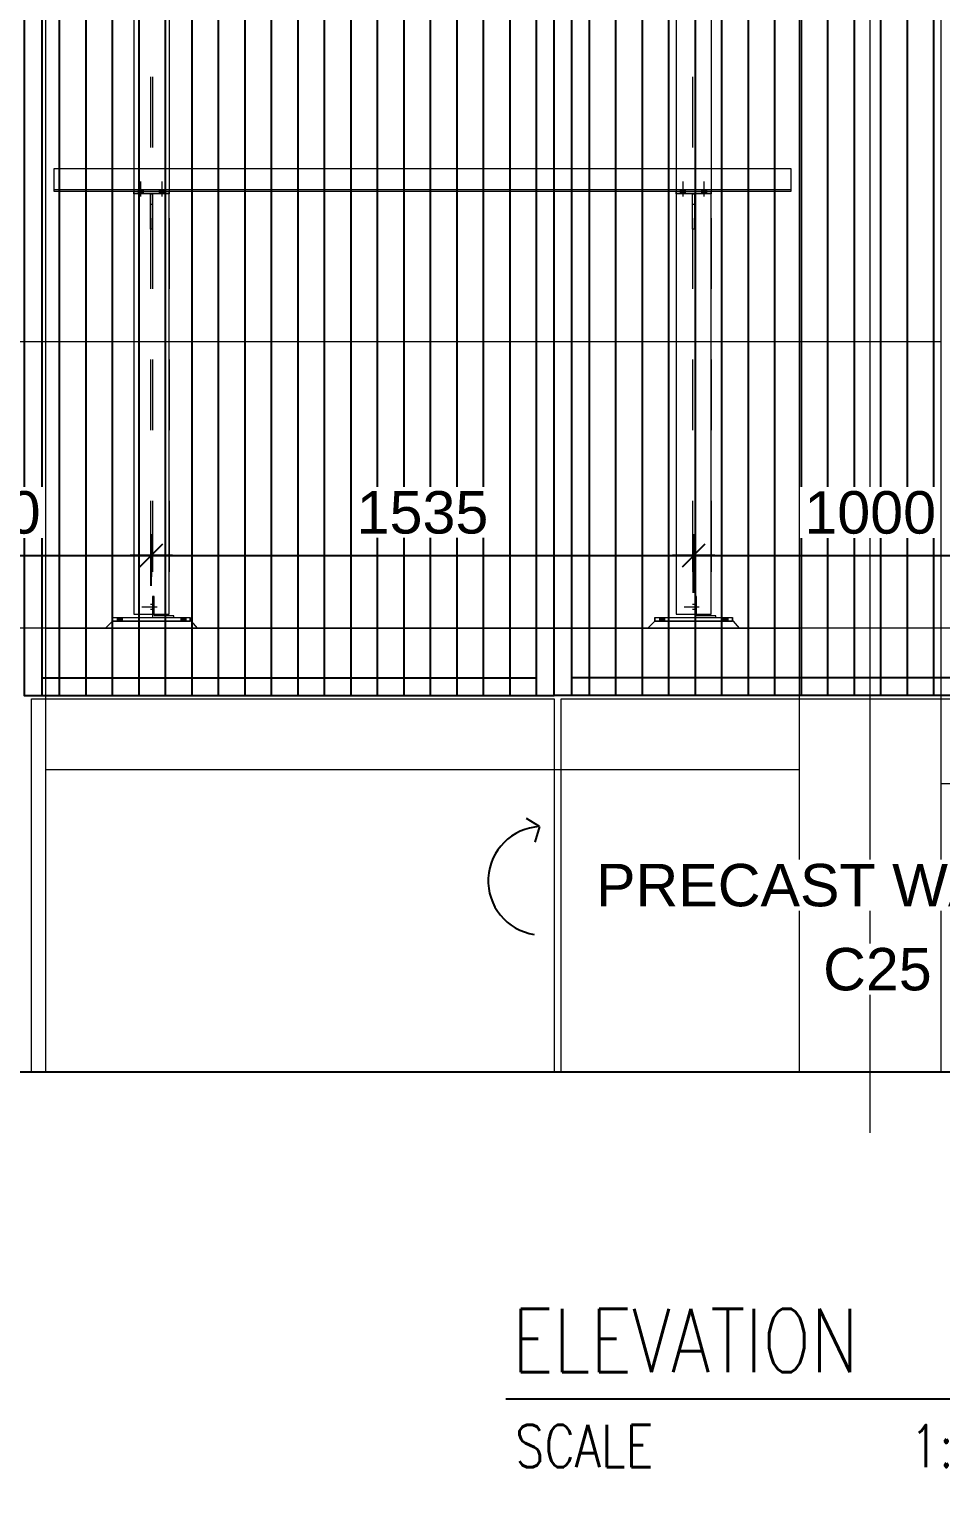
# Model space of a CAD drawing. Header units: millimetres. Extents: x 663313 to 1226001, y 1431724 to 1620898.
# Drawn here: x 663631.334 to 663633.916, y 1524732.648 to 1524736.763 of the extents above; entities that cross this region are included whole.
import ezdxf
from ezdxf.enums import TextEntityAlignment as Align

# ---------------------------------------------------------------- set-up
doc = ezdxf.new("R2010")
doc.units = ezdxf.units.MM
for name, pattern in [('Grid Line', [22.225, 12.7, -3.175, 3.175, -3.175]), ('HIDDEN', [0.375, 0.25, -0.125]), ('XKITLINE00', [0]), ('XKITLINE02', [4, 2, -2])]:
    doc.linetypes.add(name, pattern=pattern)
doc.layers.add('000 - 0_HIDE_OBJ_FRAMING_DEF_SUB', color=7, linetype='Continuous', plot=False)
for name, color, linetype in [('000 - D I M', 7, 'Continuous'), ('DIM', 7, 'Continuous'), ('REVISE', 7, 'Continuous')]:
    doc.layers.add(name, color=color, linetype=linetype)
for name, color, linetype, lineweight in [('A-FLOR-E', 7, 'Continuous', 9), ('Bolt', 7, 'Continuous', 0), ('Part', 7, 'Continuous', 0), ('S-GRID', 7, 'Continuous', 9)]:
    doc.layers.add(name, color=color, linetype=linetype, lineweight=lineweight)
doc.styles.add('Arial', font='arial.ttf')
doc.styles.add('RomanS', font='romans.shx', dxfattribs={"width": 0.8})
doc.dimstyles.new('Dim - 40 - End', dxfattribs={"dimscale": 0.04, "dimtxt": 3, "dimasz": 1, "dimexe": 0, "dimexo": 2.5, "dimgap": 1.5, "dimtad": 1, "dimdec": 0, "dimlfac": 1000, "dimzin": 1, "dimdsep": 46, "dimtxsty": 'Arial', "dimblk": 'END', "dimcen": 0.09, "dimclrd": 7, "dimclre": 7, "dimclrt": 7, "dimadec": 0, "dimazin": 0, "dimtfac": 1, "dimtdec": 0, "dimtix": 1, "dimtofl": 0, "dimtmove": 2, "dimatfit": 3, "dimfxl": 1, "dimtfill": 1, "dimtfillclr": 256, "dimtolj": 1, "dimtzin": 0, "dimarcsym": 0})

# ---------------------------------------------------------------- blocks, each defined once
blk = doc.blocks.new('GM_Louver Grill Vertical Z1 - Z Profile-23736417-ENT 4 ELE-3 sheet')
at = {"layer": '000 - 0_HIDE_OBJ_FRAMING_DEF_SUB', "color": 7}
blk.add_line((-1809423.6, 105340), (-1809423.6, 115350), dxfattribs=at)
blk = doc.blocks.new('8')
at = {"layer": '000 - 0_HIDE_OBJ_FRAMING_DEF_SUB', "color": 7}
for p, q in [((182624.8, 115350), (182624.8, 105340)), ((184024.8, 105340), (184024.8, 115350)), ((184124.8, 105340), (184124.8, 115350)), ((182624.8, 105390), (184024.8, 105390)), ((185524.8, 105390), (184124.8, 105390))]:
    blk.add_line(p, q, dxfattribs=at)
for points in [[(184074.8, 115350), (182574.8, 115350), (182574.8, 105340), (184074.8, 105340)], [(184074.8, 115350), (185574.8, 115350), (185574.8, 105340), (184074.8, 105340)]]:
    blk.add_lwpolyline(points, close=True, dxfattribs=at)
for p in [(1992098.5, 0), (1992173.5, 0), (1992248.5, 0), (1992323.5, 0), (1992398.5, 0), (1992473.5, 0), (1992548.5, 0), (1992623.5, 0), (1992698.5, 0), (1992773.5, 0), (1992848.5, 0), (1992923.5, 0), (1992998.5, 0), (1993073.5, 0), (1993148.5, 0), (1993223.5, 0), (1993298.5, 0), (1993373.5, 0), (1993598.5, 0), (1993673.5, 0), (1993748.5, 0), (1993823.5, 0), (1993898.5, 0), (1993973.5, 0), (1994048.5, 0), (1994123.5, 0), (1994198.5, 0), (1994273.5, 0), (1994348.5, 0), (1994423.5, 0), (1994498.5, 0), (1994573.5, 0)]:
    blk.add_blockref('GM_Louver Grill Vertical Z1 - Z Profile-23736417-ENT 4 ELE-3 sheet', p, dxfattribs=at)
blk = doc.blocks.new('*A3401343')
at = {"layer": 'Part', "color": 7, "linetype": 'XKITLINE02', "lineweight": 0}
for p, q in [((643.197236, 131.130227), (643.197236, 75.930227)), ((643.667235, 131.130227), (643.667235, 75.930227)), ((643.667236, 131.130227), (643.667236, 75.930227)), ((643.727235, 131.130227), (643.727235, 75.930227)), ((643.727236, 131.130227), (643.727236, 75.930227)), ((644.197236, 131.130227), (644.197236, 75.930227)), ((643.197235, 88.530227), (643.197235, 87.820227)), ((644.197235, 88.530227), (644.197235, 87.820227)), ((644.197235, 75.930227), (644.197236, 75.930227)), ((644.197236, 75.930227), (644.197235, 75.930227))]:
    blk.add_line(p, q, dxfattribs=at)
at = {"layer": 'Part', "color": 7, "linetype": 'XKITLINE00', "lineweight": 0}
for p, q in [((643.197235, 102.820227), (643.197235, 88.530227)), ((644.197235, 102.820227), (644.197235, 88.530227)), ((643.197235, 87.820227), (643.197235, 75.930227)), ((644.197235, 75.930227), (644.197235, 87.820227)), ((643.197235, 75.930227), (644.197235, 75.930227))]:
    blk.add_line(p, q, dxfattribs=at)
blk = doc.blocks.new('*A3402344')
at = {"layer": 'Part', "color": 7, "linetype": 'XKITLINE02', "lineweight": 0}
for p, q in [((658.547212, 131.130227), (658.547212, 75.930227)), ((659.017211, 131.130227), (659.017211, 75.930227)), ((659.017212, 131.130227), (659.017212, 75.930227)), ((659.077211, 131.130227), (659.077211, 75.930227)), ((659.077212, 131.130227), (659.077212, 75.930227)), ((659.547212, 131.130227), (659.547212, 75.930227)), ((658.547211, 88.530227), (658.547211, 87.820227)), ((659.547211, 88.530227), (659.547211, 87.820227)), ((659.547211, 75.930227), (659.547212, 75.930227)), ((659.547212, 75.930227), (659.547211, 75.930227))]:
    blk.add_line(p, q, dxfattribs=at)
at = {"layer": 'Part', "color": 7, "linetype": 'XKITLINE00', "lineweight": 0}
for p, q in [((658.547211, 102.820227), (658.547211, 88.530227)), ((659.547211, 102.820227), (659.547211, 88.530227)), ((658.547211, 87.820227), (658.547211, 75.930227)), ((659.547211, 75.930227), (659.547211, 87.820227)), ((658.547211, 75.930227), (659.547211, 75.930227))]:
    blk.add_line(p, q, dxfattribs=at)
blk = doc.blocks.new('*A3438361')
at = {"layer": 'Bolt'}
for points in [[(643.467, 87.94), (643.467, 87.88), (643.327, 87.88), (643.327, 87.94)], [(643.467, 87.88), (643.467, 87.82), (643.327, 87.82), (643.327, 87.88)], [(644.067, 87.94), (644.067, 87.88), (643.927, 87.88), (643.927, 87.94)], [(644.067, 87.88), (644.067, 87.82), (643.927, 87.82), (643.927, 87.88)]]:
    blk.add_hatch(color=7, dxfattribs=at).paths.add_polyline_path(points, flags=17)
at = {"layer": 'Bolt', "color": 7, "linetype": 'XKITLINE00', "lineweight": 0}
for p, q in [((643.397, 87.741), (643.397, 88.17)), ((643.997, 87.741), (643.997, 88.17)), ((643.327, 87.88), (643.327, 87.94)), ((643.327, 87.82), (643.327, 87.88)), ((643.467, 87.88), (643.467, 87.94)), ((643.467, 87.82), (643.467, 87.88)), ((643.927, 87.88), (643.927, 87.94)), ((643.927, 87.82), (643.927, 87.88)), ((644.067, 87.88), (644.067, 87.94)), ((644.067, 87.82), (644.067, 87.88))]:
    blk.add_line(p, q, dxfattribs=at)
blk = doc.blocks.new('*A3439362')
at = {"layer": 'Part', "color": 7, "linetype": 'XKITLINE00', "lineweight": 0}
for p, q in [((643.197234, 87.820227), (643.197234, 87.880227)), ((644.197234, 87.820227), (643.197234, 87.820227)), ((644.197234, 87.820227), (644.197234, 87.880227)), ((644.197235, 87.820227), (644.197234, 87.820227))]:
    blk.add_line(p, q, dxfattribs=at)
at = {"layer": 'Part', "color": 7, "linetype": 'XKITLINE02', "lineweight": 0}
for p, q in [((643.197234, 87.880227), (643.197235, 87.880227)), ((643.197234, 87.880227), (644.197235, 87.880227)), ((643.197235, 87.880227), (643.197235, 87.820227)), ((644.197234, 87.820227), (644.197235, 87.820227)), ((644.197235, 87.820227), (644.197235, 87.880227))]:
    blk.add_line(p, q, dxfattribs=at)
blk = doc.blocks.new('*A3440363')
at = {"layer": 'Part', "color": 7, "linetype": 'XKITLINE00', "lineweight": 0}
for p, q in [((643.667234, 87.820227), (643.727234, 87.820227)), ((643.667234, 87.520227), (643.667234, 87.820227)), ((643.727235, 87.820227), (643.727234, 87.820227)), ((643.727234, 87.820227), (643.727234, 87.520227)), ((643.727234, 87.520227), (643.667234, 87.520227)), ((643.667235, 86.820227), (643.667234, 87.520227)), ((643.727234, 87.520227), (643.727235, 86.820227)), ((643.727235, 86.820227), (643.667235, 86.820227))]:
    blk.add_line(p, q, dxfattribs=at)
at = {"layer": 'Part', "color": 7, "linetype": 'XKITLINE02', "lineweight": 0}
for p, q in [((643.667235, 86.820227), (643.667235, 87.820227)), ((643.727234, 87.820227), (643.727235, 87.820227)), ((643.727235, 86.820227), (643.727235, 87.820227))]:
    blk.add_line(p, q, dxfattribs=at)
blk = doc.blocks.new('*A3441364')
at = {"layer": 'Bolt'}
for points in [[(642.867, 75.83), (642.867, 75.73), (642.727, 75.73), (642.727, 75.83)], [(644.667, 75.83), (644.667, 75.73), (644.527, 75.73), (644.527, 75.83)]]:
    blk.add_hatch(color=7, dxfattribs=at).paths.add_polyline_path(points, flags=17)
at = {"layer": 'Bolt', "color": 7, "linetype": 'XKITLINE00', "lineweight": 0}
for p, q in [((642.727, 75.83), (642.727, 75.73)), ((642.797, 75.83), (642.797, 75.73)), ((642.867, 75.83), (642.867, 75.73)), ((644.527, 75.83), (644.527, 75.73)), ((644.597, 75.83), (644.597, 75.73)), ((644.667, 75.83), (644.667, 75.73))]:
    blk.add_line(p, q, dxfattribs=at)
blk = doc.blocks.new('*A3442365')
at = {"layer": 'Bolt', "color": 7, "linetype": 'XKITLINE02', "lineweight": 0}
for p, q in [((643.727236, 76.200227), (643.667236, 76.200227)), ((643.777236, 76.300227), (643.727236, 76.300227)), ((643.856436, 76.130227), (643.427236, 76.130227)), ((643.727236, 76.060227), (643.667236, 76.060227)), ((643.777236, 75.960227), (643.727236, 75.960227))]:
    blk.add_line(p, q, dxfattribs=at)
blk = doc.blocks.new('*A3443366')
at = {"layer": 'Part', "color": 7, "linetype": 'XKITLINE00', "lineweight": 0}
for p, q in [((642.397235, 75.530227), (642.597235, 75.730227)), ((642.597235, 75.730227), (642.597237, 75.730227)), ((644.827237, 75.730227), (642.597235, 75.730227)), ((644.997235, 75.530227), (644.827235, 75.730227))]:
    blk.add_line(p, q, dxfattribs=at)
at = {"layer": 'Part', "color": 7, "linetype": 'XKITLINE02', "lineweight": 0}
for p, q in [((642.397237, 75.530227), (642.597237, 75.730227)), ((644.997237, 75.530227), (644.827237, 75.730227)), ((642.397235, 75.530227), (644.997237, 75.530227))]:
    blk.add_line(p, q, dxfattribs=at)
blk = doc.blocks.new('*A3444367')
at = {"layer": 'Part', "color": 7, "linetype": 'XKITLINE02', "lineweight": 0}
for p, q in [((643.777236, 76.430227), (643.727235, 76.430227)), ((643.727235, 76.430227), (643.727235, 75.930227)), ((643.777235, 75.930227), (643.777235, 76.430227)), ((643.727235, 75.830227), (644.327236, 75.830227)), ((644.327236, 75.830227), (644.327236, 75.880227))]:
    blk.add_line(p, q, dxfattribs=at)
at = {"layer": 'Part', "color": 7, "linetype": 'XKITLINE00', "lineweight": 0}
for p, q in [((643.727235, 75.930227), (643.727235, 75.830227)), ((643.777235, 75.930227), (643.777235, 75.880227)), ((644.327235, 75.880227), (643.777235, 75.880227)), ((644.327235, 75.830227), (644.327235, 75.880227))]:
    blk.add_line(p, q, dxfattribs=at)
blk = doc.blocks.new('*A3445368')
at = {"layer": 'Part', "color": 7, "linetype": 'XKITLINE00', "lineweight": 0}
for p, q in [((642.597237, 75.830227), (642.597235, 75.830227)), ((642.597235, 75.830227), (644.797235, 75.830227)), ((642.597235, 75.730227), (642.597235, 75.830227)), ((642.597237, 75.730227), (642.597235, 75.730227)), ((642.597235, 75.730227), (644.797235, 75.730227)), ((644.797237, 75.830227), (644.797235, 75.830227)), ((644.797235, 75.730227), (644.797235, 75.830227)), ((644.797237, 75.730227), (644.797235, 75.730227))]:
    blk.add_line(p, q, dxfattribs=at)
at = {"layer": 'Part', "color": 7, "linetype": 'XKITLINE02', "lineweight": 0}
for p, q in [((642.597237, 75.830227), (642.597237, 75.730227)), ((644.797235, 75.830227), (644.797237, 75.830227)), ((644.797235, 75.730227), (644.797237, 75.730227)), ((644.797237, 75.830227), (644.797237, 75.730227))]:
    blk.add_line(p, q, dxfattribs=at)
blk = doc.blocks.new('*A3446369')
at = {"layer": 'Bolt'}
for points in [[(658.217, 75.83), (658.217, 75.73), (658.077, 75.73), (658.077, 75.83)], [(660.017, 75.83), (660.017, 75.73), (659.877, 75.73), (659.877, 75.83)]]:
    blk.add_hatch(color=7, dxfattribs=at).paths.add_polyline_path(points, flags=17)
at = {"layer": 'Bolt', "color": 7, "linetype": 'XKITLINE00', "lineweight": 0}
for p, q in [((658.077, 75.83), (658.077, 75.73)), ((658.147, 75.83), (658.147, 75.73)), ((658.217, 75.83), (658.217, 75.73)), ((659.877, 75.83), (659.877, 75.73)), ((659.947, 75.83), (659.947, 75.73)), ((660.017, 75.83), (660.017, 75.73))]:
    blk.add_line(p, q, dxfattribs=at)
blk = doc.blocks.new('*A3447370')
at = {"layer": 'Bolt', "color": 7, "linetype": 'XKITLINE02', "lineweight": 0}
for p, q in [((659.077211, 76.200227), (659.017211, 76.200227)), ((659.127211, 76.300227), (659.077211, 76.300227)), ((659.206411, 76.130227), (658.777211, 76.130227)), ((659.077211, 76.060227), (659.017211, 76.060227)), ((659.127211, 75.960227), (659.077211, 75.960227))]:
    blk.add_line(p, q, dxfattribs=at)
blk = doc.blocks.new('*A3448371')
at = {"layer": 'Part', "color": 7, "linetype": 'XKITLINE00', "lineweight": 0}
for p, q in [((657.74721, 75.530227), (657.94721, 75.730227)), ((657.94721, 75.730227), (657.947212, 75.730227)), ((660.177212, 75.730227), (657.94721, 75.730227)), ((660.34721, 75.530227), (660.17721, 75.730227))]:
    blk.add_line(p, q, dxfattribs=at)
at = {"layer": 'Part', "color": 7, "linetype": 'XKITLINE02', "lineweight": 0}
for p, q in [((657.747212, 75.530227), (657.947212, 75.730227)), ((660.347212, 75.530227), (660.177212, 75.730227)), ((657.74721, 75.530227), (660.347212, 75.530227))]:
    blk.add_line(p, q, dxfattribs=at)
blk = doc.blocks.new('*A3449372')
at = {"layer": 'Part', "color": 7, "linetype": 'XKITLINE02', "lineweight": 0}
for p, q in [((659.127212, 76.430227), (659.077211, 76.430227)), ((659.077211, 76.430227), (659.077211, 75.930227)), ((659.127211, 75.930227), (659.127211, 76.430227)), ((659.077211, 75.830227), (659.677212, 75.830227)), ((659.677212, 75.830227), (659.677212, 75.880227))]:
    blk.add_line(p, q, dxfattribs=at)
at = {"layer": 'Part', "color": 7, "linetype": 'XKITLINE00', "lineweight": 0}
for p, q in [((659.077211, 75.930227), (659.077211, 75.830227)), ((659.127211, 75.930227), (659.127211, 75.880227)), ((659.677211, 75.880227), (659.127211, 75.880227)), ((659.677211, 75.830227), (659.677211, 75.880227))]:
    blk.add_line(p, q, dxfattribs=at)
blk = doc.blocks.new('*A3450373')
at = {"layer": 'Part', "color": 7, "linetype": 'XKITLINE00', "lineweight": 0}
for p, q in [((657.947212, 75.830227), (657.94721, 75.830227)), ((657.94721, 75.830227), (660.14721, 75.830227)), ((657.94721, 75.730227), (657.94721, 75.830227)), ((657.947212, 75.730227), (657.94721, 75.730227)), ((657.94721, 75.730227), (660.14721, 75.730227)), ((660.147212, 75.830227), (660.14721, 75.830227)), ((660.14721, 75.730227), (660.14721, 75.830227)), ((660.147212, 75.730227), (660.14721, 75.730227))]:
    blk.add_line(p, q, dxfattribs=at)
at = {"layer": 'Part', "color": 7, "linetype": 'XKITLINE02', "lineweight": 0}
for p, q in [((657.947212, 75.830227), (657.947212, 75.730227)), ((660.14721, 75.830227), (660.147212, 75.830227)), ((660.14721, 75.730227), (660.147212, 75.730227)), ((660.147212, 75.830227), (660.147212, 75.730227))]:
    blk.add_line(p, q, dxfattribs=at)
blk = doc.blocks.new('*A3451374')
at = {"layer": 'Part', "color": 7, "linetype": 'XKITLINE00', "lineweight": 0}
for p, q in [((659.017209, 87.820227), (659.077209, 87.820227)), ((659.017209, 87.520227), (659.017209, 87.820227)), ((659.077211, 87.820227), (659.077209, 87.820227)), ((659.077209, 87.820227), (659.077209, 87.520227)), ((659.077209, 87.520227), (659.017209, 87.520227)), ((659.01721, 86.820227), (659.017209, 87.520227)), ((659.077209, 87.520227), (659.07721, 86.820227)), ((659.07721, 86.820227), (659.01721, 86.820227))]:
    blk.add_line(p, q, dxfattribs=at)
at = {"layer": 'Part', "color": 7, "linetype": 'XKITLINE02', "lineweight": 0}
for p, q in [((659.017211, 86.820227), (659.017211, 87.820227)), ((659.077209, 87.820227), (659.077211, 87.820227)), ((659.077211, 86.820227), (659.077211, 87.820227))]:
    blk.add_line(p, q, dxfattribs=at)
blk = doc.blocks.new('*A3452375')
at = {"layer": 'Part', "color": 7, "linetype": 'XKITLINE00', "lineweight": 0}
for p, q in [((658.547209, 87.820227), (658.547209, 87.880227)), ((659.547209, 87.820227), (658.547209, 87.820227)), ((659.547209, 87.820227), (659.547209, 87.880227)), ((659.547211, 87.820227), (659.547209, 87.820227))]:
    blk.add_line(p, q, dxfattribs=at)
at = {"layer": 'Part', "color": 7, "linetype": 'XKITLINE02', "lineweight": 0}
for p, q in [((658.547209, 87.880227), (658.547211, 87.880227)), ((658.547209, 87.880227), (659.547211, 87.880227)), ((658.547211, 87.880227), (658.547211, 87.820227)), ((659.547209, 87.820227), (659.547211, 87.820227)), ((659.547211, 87.880227), (659.547211, 87.820227))]:
    blk.add_line(p, q, dxfattribs=at)
blk = doc.blocks.new('*A3453376')
at = {"layer": 'Bolt'}
for points in [[(658.817, 87.94), (658.817, 87.88), (658.677, 87.88), (658.677, 87.94)], [(658.817, 87.88), (658.817, 87.82), (658.677, 87.82), (658.677, 87.88)], [(659.417, 87.94), (659.417, 87.88), (659.277, 87.88), (659.277, 87.94)], [(659.417, 87.88), (659.417, 87.82), (659.277, 87.82), (659.277, 87.88)]]:
    blk.add_hatch(color=7, dxfattribs=at).paths.add_polyline_path(points, flags=17)
at = {"layer": 'Bolt', "color": 7, "linetype": 'XKITLINE00', "lineweight": 0}
for p, q in [((658.747, 87.741), (658.747, 88.17)), ((659.347, 87.741), (659.347, 88.17)), ((658.677, 87.88), (658.677, 87.94)), ((658.677, 87.82), (658.677, 87.88)), ((658.817, 87.88), (658.817, 87.94)), ((658.817, 87.82), (658.817, 87.88)), ((659.277, 87.88), (659.277, 87.94)), ((659.277, 87.82), (659.277, 87.88)), ((659.417, 87.88), (659.417, 87.94)), ((659.417, 87.82), (659.417, 87.88))]:
    blk.add_line(p, q, dxfattribs=at)
blk = doc.blocks.new('END')
at = {"color": 7}
for p, q in [((0, 1.5), (0, -1.5)), ((1.5, 0), (-1.5, 0)), ((-0.8, -0.8), (0.8, 0.8))]:
    blk.add_line(p, q, dxfattribs=at)
blk = doc.blocks.new('*D4207')
at = {"layer": '000 - D I M', "color": 7, "lineweight": -2, "transparency": 16777216}
for p, q in [((663630.6809, 1524735.1881), (663630.6809, 1524735.2737)), ((663630.7209, 1524735.2737), (663631.6404, 1524735.2737)), ((663631.6804, 1524735.1881), (663631.6804, 1524735.2737))]:
    blk.add_line(p, q, dxfattribs=at)
at = {"layer": 'Defpoints', "color": 7, "transparency": 16777216}
for p in [(663631.6804, 1524735.2737), (663630.6809, 1524735.0881), (663631.6804, 1524735.0881)]:
    blk.add_point(p, dxfattribs=at)
at = {"layer": '000 - D I M', "color": 7, "lineweight": -2, "transparency": 16777216, "xscale": 0.04, "yscale": 0.04, "zscale": 0.04, "rotation": 180}
blk.add_blockref('END', (663630.6809, 1524735.2737), dxfattribs=at)
at = {"layer": '000 - D I M', "color": 7, "lineweight": -2, "transparency": 16777216, "xscale": 0.04, "yscale": 0.04, "zscale": 0.04}
blk.add_blockref('END', (663631.6804, 1524735.2737), dxfattribs=at)
at = {"layer": '000 - D I M', "color": 7, "transparency": 16777216, "insert": (663631.1807, 1524735.3949), "char_height": 0.12, "attachment_point": 5, "style": 'Arial', "bg_fill": 3, "box_fill_scale": 1.1, "bg_fill_color": 256, "bg_fill_true_color": 13158600, "bg_fill_transparency": 0}
blk.add_mtext('\\A1;1000', dxfattribs=at)
blk = doc.blocks.new('*D4208')
at = {"layer": '000 - D I M', "color": 7, "lineweight": -2, "transparency": 16777216}
for p, q in [((663631.6804, 1524735.1881), (663631.6804, 1524735.2737)), ((663631.7204, 1524735.2737), (663633.1759, 1524735.2737)), ((663633.2159, 1524735.1681), (663633.2159, 1524735.2737))]:
    blk.add_line(p, q, dxfattribs=at)
at = {"layer": 'Defpoints', "color": 7, "transparency": 16777216}
for p in [(663633.2159, 1524735.2737), (663631.6804, 1524735.0881), (663633.2159, 1524735.0681)]:
    blk.add_point(p, dxfattribs=at)
at = {"layer": '000 - D I M', "color": 7, "lineweight": -2, "transparency": 16777216, "xscale": 0.04, "yscale": 0.04, "zscale": 0.04, "rotation": 180}
blk.add_blockref('END', (663631.6804, 1524735.2737), dxfattribs=at)
at = {"layer": '000 - D I M', "color": 7, "lineweight": -2, "transparency": 16777216, "xscale": 0.04, "yscale": 0.04, "zscale": 0.04}
blk.add_blockref('END', (663633.2159, 1524735.2737), dxfattribs=at)
at = {"layer": '000 - D I M', "color": 7, "transparency": 16777216, "insert": (663632.4482, 1524735.395), "char_height": 0.12, "attachment_point": 5, "style": 'Arial', "bg_fill": 3, "box_fill_scale": 1.1, "bg_fill_color": 256, "bg_fill_true_color": 13158600, "bg_fill_transparency": 0}
blk.add_mtext('\\A1;1535', dxfattribs=at)
blk = doc.blocks.new('*D4064')
at = {"layer": '000 - D I M', "color": 7, "lineweight": -2, "transparency": 16777216}
for p, q in [((663634.2154, 1524735.7981), (663634.2154, 1524735.2737)), ((663633.2159, 1524735.1681), (663633.2159, 1524735.2737)), ((663633.2559, 1524735.2737), (663634.1754, 1524735.2737))]:
    blk.add_line(p, q, dxfattribs=at)
at = {"layer": 'Defpoints', "color": 7, "transparency": 16777216}
for p in [(663634.2154, 1524735.8981), (663634.2154, 1524735.2737), (663633.2159, 1524735.0681)]:
    blk.add_point(p, dxfattribs=at)
at = {"layer": '000 - D I M', "color": 7, "lineweight": -2, "transparency": 16777216, "xscale": 0.04, "yscale": 0.04, "zscale": 0.04, "rotation": 180}
blk.add_blockref('END', (663633.2159, 1524735.2737), dxfattribs=at)
at = {"layer": '000 - D I M', "color": 7, "lineweight": -2, "transparency": 16777216, "xscale": 0.04, "yscale": 0.04, "zscale": 0.04}
blk.add_blockref('END', (663634.2154, 1524735.2737), dxfattribs=at)
at = {"layer": '000 - D I M', "color": 7, "transparency": 16777216, "insert": (663633.7157, 1524735.3949), "char_height": 0.12, "attachment_point": 5, "style": 'Arial', "bg_fill": 3, "box_fill_scale": 1.1, "bg_fill_color": 256, "bg_fill_true_color": 13158600, "bg_fill_transparency": 0}
blk.add_mtext('\\A1;1000', dxfattribs=at)
blk = doc.blocks.new('123')
at = {"layer": '000 - 0_HIDE_OBJ_FRAMING_DEF_SUB', "color": 7}
for q in [(-724.5, 0), (882, 0)]:
    blk.add_line((518.4, 0), q, dxfattribs=at)
blk.add_circle((700.2, 0), 181.8, dxfattribs=at)
at = {"layer": '000 - 0_HIDE_OBJ_FRAMING_DEF_SUB', "color": 7, "style": 'RomanS', "width": 0.8}
for tag, height, p in [('DETAIL', 136.4, (-711.5, 125.5)), ('SCALE', 90.9, (-704.4, -100.8)), ('1:10', 90.9, (142.2, -100.8))]:
    blk.add_attdef(tag, text='', height=height, dxfattribs=at).set_placement(p, align=Align.MIDDLE_LEFT)
for height, p in [(121.2, (706.1, 80.6)), (60.6, (695.1, -84.5)), (60.6, (695.1, -197.4))]:
    blk.add_attdef('TEXT', text='', height=height, dxfattribs=at).set_placement(p, align=Align.MIDDLE_CENTER)

msp = doc.modelspace()

# ---------------------------------------------------------------- linework, layer by layer
at = {"layer": 'A-FLOR-E', "color": 7, "linetype": 'HIDDEN', "ltscale": 20}
for p, q in [((663631.3809, 1524734.6681), (663633.5159, 1524734.6681)), ((663636.8609, 1524734.6281), (663633.9159, 1524734.6281))]:
    msp.add_line(p, q, dxfattribs=at)
at = {"layer": 'A-FLOR-E', "color": 7, "ltscale": 20}
for points in [[(663630.9809, 1524734.8681), (663630.9809, 1524744.1781), (663631.3809, 1524744.1781), (663631.3809, 1524734.8681)], [(663633.5159, 1524734.8681), (663633.5159, 1524744.1781), (663633.9159, 1524744.1781), (663633.9159, 1524734.8681)]]:
    msp.add_lwpolyline(points, dxfattribs=at)
at = {"layer": 'A-FLOR-E', "color": 7, "linetype": 'HIDDEN', "ltscale": 20}
for points in [[(663631.3809, 1524734.8681), (663631.3809, 1524733.8128)], [(663633.5159, 1524733.8128), (663633.5159, 1524734.8681)], [(663633.9159, 1524734.8681), (663633.9159, 1524733.8128)]]:
    msp.add_lwpolyline(points, dxfattribs=at)
at = {"layer": 'DIM', "color": 7, "linetype": 'ByBlock'}
for q in [(663632.7425, 1524734.5303), (663632.7663, 1524734.4629)]:
    msp.add_line((663632.7798, 1524734.507), q, dxfattribs=at)
at = {"layer": 'DIM', "color": 7, "ltscale": 15}
msp.add_lwpolyline([(663628.0374, 1524733.8128), (663634.5867, 1524733.8128, -0.637752), (663634.5984, 1524733.7821), (663634.5761, 1524733.7596), (663634.6826, 1524733.8661), (663634.6592, 1524733.8422, 0.61005), (663634.6721, 1524733.8128), (663640.7133, 1524733.8128)], format="xyb", dxfattribs=at)
at = {"layer": 'DIM', "color": 7, "linetype": 'ByBlock'}
msp.add_arc((663632.7877, 1524734.3537), 0.1535, 92.9237, 261.433, dxfattribs=at)
at = {"layer": 'Part', "color": 7, "linetype": 'XKITLINE00', "lineweight": 0}
msp.add_line((663631.3809, 1524735.0681), (663633.5159, 1524735.0681), dxfattribs=at)
msp.add_lwpolyline([(663631.4059, 1524736.3681), (663633.4909, 1524736.3681), (663633.4909, 1524736.3031), (663631.4059, 1524736.3031)], close=True, dxfattribs=at)
for points in [[(663631.3409, 1524733.8128), (663631.3409, 1524734.8681), (663632.8209, 1524734.8681), (663632.8209, 1524733.8128)], [(663632.8409, 1524733.8128), (663632.8409, 1524734.8681), (663634.3209, 1524734.8681), (663634.3209, 1524733.8128)]]:
    msp.add_lwpolyline(points, dxfattribs=at)
at = {"layer": 'S-GRID', "color": 7, "linetype": 'Grid Line'}
msp.add_line((663633.7159, 1524733.6404), (663633.7159, 1524745.6114), dxfattribs=at)
at = {"layer": 'S-GRID', "color": 7, "linetype": 'HIDDEN', "ltscale": 10}
msp.add_line((663631.4059, 1524736.3091), (663633.4909, 1524736.3091), dxfattribs=at)
at = {"layer": 'S-GRID', "color": 7, "linetype": 'Grid Line', "ltscale": 0.6}
for p, q in [((663633.9159, 1524735.8781), (663624.6549, 1524735.8781)), ((663636.8609, 1524735.0681), (663624.6549, 1524735.0681))]:
    msp.add_line(p, q, dxfattribs=at)

# ---------------------------------------------------------------- block references
at = {"color": 7, "xscale": 0.001, "yscale": 0.001, "zscale": 0.001}
msp.add_blockref('8', (663448.7461, 1524629.5381), dxfattribs=at)
at = {"color": 7, "lineweight": 0, "xscale": 0.1, "yscale": 0.1, "zscale": 0.1}
for name in ['*A3401343', '*A3402344', '*A3438361', '*A3453376', '*A3439362', '*A3440363', '*A3452375', '*A3451374', '*A3442365', '*A3444367', '*A3447370', '*A3449372', '*A3445368', '*A3441364', '*A3450373', '*A3446369', '*A3443366', '*A3448371']:
    msp.add_blockref(name, (663567.3112, 1524727.515), dxfattribs=at)
at = {"color": 7}
ref = msp.add_blockref('123', (663633.6407, 1524732.8876), dxfattribs=dict(at, xscale=0.00132, yscale=0.00132, zscale=0.00132))
ref.add_attrib('1:10', '1:40', dxfattribs={"layer": '000 - 0_HIDE_OBJ_FRAMING_DEF_SUB', "color": 7, "height": 0.12, "style": 'RomanS', "width": 0.8}).set_placement((663633.8284, 1524732.7546), align=Align.MIDDLE_LEFT)
ref.add_attrib('TEXT', 'D', dxfattribs={"layer": '000 - 0_HIDE_OBJ_FRAMING_DEF_SUB', "color": 7, "height": 0.16, "style": 'RomanS', "width": 0.8}).set_placement((663634.5727, 1524732.994), align=Align.MIDDLE_CENTER)
ref.add_attrib('TEXT', '6421-20', dxfattribs={"layer": '000 - 0_HIDE_OBJ_FRAMING_DEF_SUB', "color": 7, "height": 0.08, "style": 'RomanS', "width": 0.8}).set_placement((663634.5583, 1524732.7761), align=Align.MIDDLE_CENTER)
ref.add_attrib('DETAIL', 'ELEVATION', dxfattribs={"layer": '000 - 0_HIDE_OBJ_FRAMING_DEF_SUB', "color": 7, "height": 0.18, "style": 'RomanS', "width": 0.8}).set_placement((663632.7016, 1524733.0533), align=Align.MIDDLE_LEFT)
ref.add_attrib('SCALE', 'SCALE', dxfattribs={"layer": '000 - 0_HIDE_OBJ_FRAMING_DEF_SUB', "color": 7, "height": 0.12, "style": 'RomanS', "width": 0.8}).set_placement((663632.7109, 1524732.7546), align=Align.MIDDLE_LEFT)

# ---------------------------------------------------------------- next in the draw order: texts
at = {"layer": 'REVISE', "color": 7, "insert": (663633.5868, 1524734.3406), "char_height": 0.12, "attachment_point": 5, "style": 'Arial', "bg_fill": 3, "box_fill_scale": 1.1, "bg_fill_color": 256, "bg_fill_true_color": 13158600, "bg_fill_transparency": 0}
msp.add_mtext('\\A1;PRECAST WALL', dxfattribs=at)
at = {"layer": 'REVISE', "color": 7, "insert": (663633.7361, 1524734.1028), "char_height": 0.12, "width": 0.280732, "attachment_point": 5, "style": 'Arial', "bg_fill": 3, "box_fill_scale": 1.1, "bg_fill_color": 256, "bg_fill_true_color": 13158600, "bg_fill_transparency": 0}
msp.add_mtext('\\A1;C25', dxfattribs=at)

# ---------------------------------------------------------------- next in the draw order: dimensions: what is measured, and where the dimension line sits
at = {"layer": '000 - D I M', "color": 7}
dim = msp.add_linear_dim(base=(663631.68043, 1524735.27367), p1=(663630.68092, 1524735.08805), p2=(663631.68043, 1524735.08805), dimstyle='Dim - 40 - End', override={"dimclrd": 7, "dimclre": 7, "dimclrt": 7}, dxfattribs=at)
dim.commit()
dim.dimension.update_dxf_attribs({"geometry": '*D4207', "text_midpoint": (663631.18068, 1524735.39494)})

# ---------------------------------------------------------------- next in the draw order: dimensions: what is measured, and where the dimension line sits
dim = msp.add_linear_dim(base=(663633.21592, 1524735.27367), p1=(663631.68043, 1524735.08805), p2=(663633.21592, 1524735.06805), dimstyle='Dim - 40 - End', override={"dimclrd": 7, "dimclre": 7, "dimclrt": 7}, dxfattribs=at)
dim.commit()
dim.dimension.update_dxf_attribs({"geometry": '*D4208', "text_midpoint": (663632.44818, 1524735.39498)})

# ---------------------------------------------------------------- next in the draw order: dimensions: what is measured, and where the dimension line sits
dim = msp.add_linear_dim(base=(663634.21543, 1524735.27367), p1=(663633.21592, 1524735.06805), p2=(663634.21543, 1524735.89805), dimstyle='Dim - 40 - End', override={"dimclrd": 7, "dimclre": 7, "dimclrt": 7}, dxfattribs=at)
dim.commit()
dim.dimension.update_dxf_attribs({"geometry": '*D4064', "text_midpoint": (663633.71568, 1524735.39494)})

doc.saveas('drawing.dxf')
